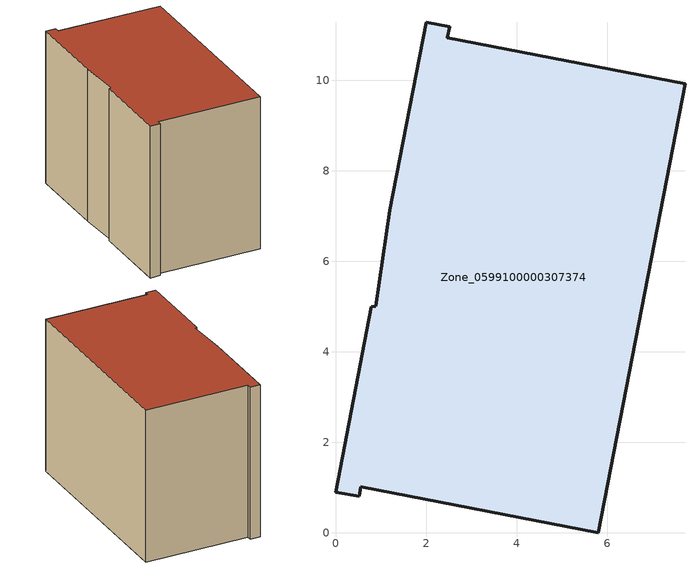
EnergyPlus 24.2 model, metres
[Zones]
Zone_0599100000307374
 floor ground (C_G): 0.52,0.81 0,0.9 0.79,5 0.89,5 1.2,7.12 2,11.28 2.52,11.18 2.47,10.94 7.72,9.93 5.81,0 0.56,1.01 z0
 wall outside (C_F): 2.52,11.18 2,11.28 1.2,7.12 0.89,5 0.79,5 0,0.9 0.52,0.81 0.56,1.01 5.81,0 7.72,9.93 2.47,10.94 2.52,11.18 z0:8.01
 roof outside (C_R): 0.89,5 0.79,5 0,0.9 0.52,0.81 0.56,1.01 5.81,0 7.72,9.93 2.47,10.94 2.52,11.18 2,11.28 1.2,7.12 z8.01
[BUILDING]
Pand.0599100000307374: North Axis=0; Terrain=City; Loads Convergence Tolerance Value=0.04; Temperature Convergence Tolerance Value=0.4; Solar Distribution=FullExterior; Maximum Number of Warmup Days=25; Minimum Number of Warmup Days=1
[Site:Location]
Rotterdam.The.Hague.AP_ZH_NLD Design_Conditions: Latitude=51.96; Longitude=4.45; Time Zone=1; Elevation=-4.5
[SITE:GROUNDTEMPERATURE:BUILDINGSURFACE]
18, 18, 18, 18, 18, 18, 18, 18, 18, 18, 18, 18
[MATERIAL] Thermal Absorptance=0.9; Solar Absorptance=0.7; Visible Absorptance=0.7
Name | Roughness | Thickness | Conductivity | Density | Specific Heat
G.TC.1992-2005 | MediumSmooth | 0.15 | 0.06 | 540 | 1210
F.TC.1992-2005 | Rough | 0.3 | 0.12 | 1920 | 840
R.TC.1992-2005 | MediumRough | 0.2 | 0.08 | 1500 | 1000
[CONSTRUCTION]
C_G: G.TC.1992-2005
C_F: F.TC.1992-2005
C_R: R.TC.1992-2005
[ZONE]
Zone_0599100000307374: Type=1; Multiplier=1; Ceiling Height=Autocalculate; Volume=Autocalculate; Floor Area=autocalculate; Part of Total Floor Area=Yes
[ZONEINFILTRATION:DESIGNFLOWRATE]
Infil_Zone_0599100000307374: Zone or ZoneList or Space or SpaceList=Zone_0599100000307374; Schedule=AlwaysOn; Design Flow Rate Calculation Method=Flow/Area; Flow Rate per Floor Area=0.0015; Constant Term Coefficient=1; Temperature Term Coefficient=0; Velocity Term Coefficient=0; Velocity Squared Term Coefficient=0
[HVACTEMPLATE:ZONE:IDEALLOADSAIRSYSTEM]
Zone_0599100000307374: Maximum Heating Supply Air Temperature=50; Minimum Cooling Supply Air Temperature=13; Maximum Heating Supply Air Humidity Ratio=0.0156; Minimum Cooling Supply Air Humidity Ratio=0.0077; Heating Limit=NoLimit; Cooling Limit=NoLimit; Dehumidification Control Type=ConstantSensibleHeatRatio; Cooling Sensible Heat Ratio=0.7; Dehumidification Setpoint=60; Humidification Control Type=None; Humidification Setpoint=30; Outdoor Air Method=None; Outdoor Air Flow Rate per Person=0.00944; Outdoor Air Flow Rate per Zone Floor Area=0; Outdoor Air Flow Rate per Zone=0; Demand Controlled Ventilation Type=None; Outdoor Air Economizer Type=NoEconomizer; Heat Recovery Type=None; Sensible Heat Recovery Effectiveness=0.7; Latent Heat Recovery Effectiveness=0.65
[ZONECONTROL:THERMOSTAT]
ThermostatControl_Zone_0599100000307374: Zone or ZoneList=Zone_0599100000307374; Control Type Schedule=DualSetpointControlType; Control 1=Thermostat_Zone_0599100000307374; Temperature Difference Between Cutout And Setpoint=0
[THERMOSTATSETPOINT:DUALSETPOINT]
Thermostat_Zone_0599100000307374: Heating Setpoint Temperature Schedule=HeatingSetpoint_Zone_0599100000307374; Cooling Setpoint Temperature Schedule=CoolingSetpoint_Zone_0599100000307374
[SCHEDULE:COMPACT]
HeatingSetpoint_Zone_0599100000307374: Through: 12/31, For: AllDays, Until: 24:00, 21
CoolingSetpoint_Zone_0599100000307374: Through: 12/31, For: AllDays, Until: 24:00, 24
DualSetpointControlType: Through: 12/31, For: AllDays, Until: 24:00, 4
AlwaysOn: Through: 12/31, For: AllDays, Until: 24:00, 1
